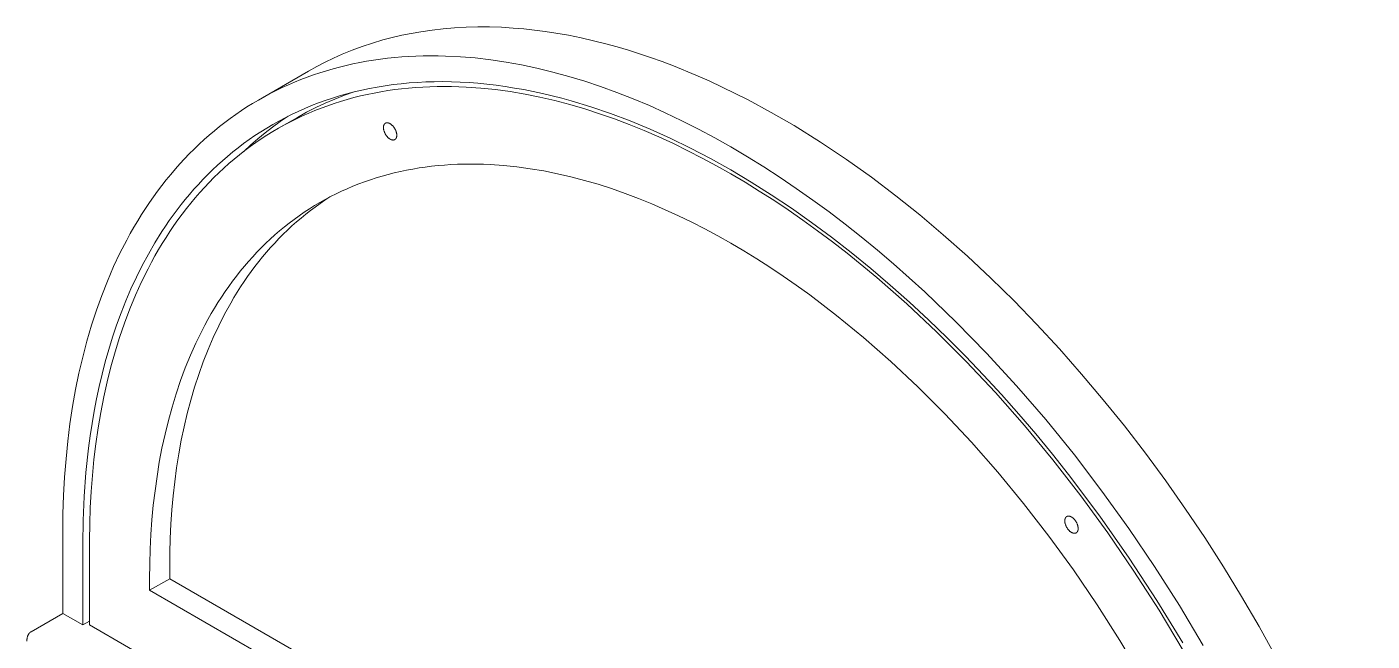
# Model space of a CAD drawing. Header units: inches. Extents: x -13 to 609, y -6 to 131.
# Drawn here: x 596 to 607.21, y 120.85 to 125.97 of the extents above; entities that cross this region are included whole.
import ezdxf

# ---------------------------------------------------------------- set-up
doc = ezdxf.new("R2010")
doc.units = ezdxf.units.IN
doc.layers.add('ZANO_R', color=7, linetype='Continuous', lineweight=0)

msp = doc.modelspace()

# ---------------------------------------------------------------- linework, layer by layer
at = {"layer": 'ZANO_R'}
for p, q in [((599.12062, 125.89634), (599.19963, 125.91248)), ((599.19963, 125.91248), (599.27904, 125.92643)), ((599.27904, 125.92643), (599.37286, 125.9401)), ((599.37286, 125.9401), (599.46706, 125.95086)), ((599.46706, 125.95086), (599.56155, 125.95877)), ((599.56155, 125.95877), (599.65622, 125.96391)), ((599.65622, 125.96391), (599.75459, 125.96639)), ((599.75459, 125.96639), (599.85298, 125.96603)), ((599.85298, 125.96603), (599.95133, 125.96292)), ((599.95133, 125.96292), (600.04957, 125.95714)), ((600.04957, 125.95714), (600.13879, 125.94962)), ((600.13879, 125.94962), (600.22782, 125.94003)), ((600.22782, 125.94003), (600.31661, 125.92842)), ((600.31661, 125.92842), (600.40512, 125.91487)), ((600.40512, 125.91487), (600.51017, 125.89625)), ((598.7071, 125.77188), (598.79182, 125.80322)), ((598.79182, 125.80322), (598.87753, 125.83175)), ((598.87753, 125.83175), (598.96413, 125.85744)), ((598.96413, 125.85744), (599.0421, 125.878)), ((599.0421, 125.878), (599.12062, 125.89634)), ((600.51017, 125.89625), (600.61472, 125.87506)), ((600.61472, 125.87506), (600.71875, 125.85138)), ((600.71875, 125.85138), (600.82221, 125.82532)), ((600.82221, 125.82532), (600.91612, 125.79953)), ((600.91612, 125.79953), (601.00951, 125.7719)), ((598.48158, 125.67188), (598.55205, 125.70584)), ((598.55205, 125.70584), (598.62348, 125.73771)), ((598.62348, 125.73771), (598.7071, 125.77188)), ((598.88627, 125.68925), (598.82802, 125.67974)), ((598.94469, 125.69762), (598.88627, 125.68925)), ((599.00327, 125.70485), (598.94469, 125.69762)), ((599.06198, 125.71097), (599.00327, 125.70485)), ((599.12079, 125.716), (599.06198, 125.71097)), ((599.17969, 125.71995), (599.12079, 125.716)), ((599.23864, 125.72282), (599.17969, 125.71995)), ((599.30043, 125.72471), (599.23864, 125.72282)), ((599.36224, 125.72547), (599.30043, 125.72471)), ((599.42406, 125.72512), (599.36224, 125.72547)), ((599.48586, 125.72368), (599.42406, 125.72512)), ((599.60935, 125.71761), (599.48586, 125.72368)), ((599.73257, 125.70742), (599.60935, 125.71761)), ((599.86211, 125.69241), (599.73257, 125.70742)), ((599.9911, 125.67319), (599.86211, 125.69241)), ((601.00951, 125.7719), (601.10234, 125.74248)), ((601.10234, 125.74248), (601.19462, 125.71134)), ((601.19462, 125.71134), (601.28998, 125.6772)), ((597.92625, 125.35665), (598.34383, 125.59774)), ((598.34383, 125.59774), (598.41215, 125.63583)), ((598.43885, 125.58393), (598.38478, 125.56582)), ((598.41215, 125.63583), (598.48158, 125.67188)), ((598.49327, 125.6009), (598.43885, 125.58393)), ((598.54804, 125.61676), (598.49327, 125.6009)), ((598.60312, 125.6315), (598.54804, 125.61676)), ((598.65849, 125.64513), (598.60312, 125.6315)), ((598.71411, 125.65765), (598.65849, 125.64513)), ((598.76997, 125.66907), (598.71411, 125.65765)), ((598.82802, 125.67974), (598.76997, 125.66907)), ((600.11944, 125.64997), (599.9911, 125.67319)), ((600.24703, 125.62293), (600.11944, 125.64997)), ((600.38109, 125.59038), (600.24703, 125.62293)), ((600.51415, 125.55396), (600.38109, 125.59038)), ((601.28998, 125.6772), (601.38469, 125.64131)), ((601.38469, 125.64131), (601.57217, 125.56459)), ((598.17558, 125.48339), (598.12466, 125.46017)), ((598.22698, 125.50554), (598.17558, 125.48339)), ((598.27883, 125.52661), (598.22698, 125.50554)), ((598.33111, 125.54659), (598.27883, 125.52661)), ((598.38478, 125.56582), (598.33111, 125.54659)), ((598.9163, 125.46499), (598.85175, 125.45296)), ((598.98173, 125.47564), (598.9163, 125.46499)), ((599.04803, 125.48488), (598.98173, 125.47564)), ((599.1152, 125.49271), (599.04803, 125.48488)), ((599.18321, 125.49909), (599.1152, 125.49271)), ((599.23708, 125.46153), (599.17829, 125.4566)), ((599.25206, 125.50402), (599.18321, 125.49909)), ((599.2962, 125.46534), (599.23708, 125.46153)), ((599.32173, 125.50746), (599.25206, 125.50402)), ((599.35562, 125.46804), (599.2962, 125.46534)), ((599.39221, 125.5094), (599.32173, 125.50746)), ((599.41533, 125.46963), (599.35562, 125.46804)), ((599.46348, 125.50984), (599.39221, 125.5094)), ((599.47531, 125.47014), (599.41533, 125.46963)), ((599.53553, 125.50874), (599.46348, 125.50984)), ((599.53554, 125.46955), (599.47531, 125.47014)), ((599.60834, 125.50609), (599.53553, 125.50874)), ((599.59602, 125.46788), (599.53554, 125.46955)), ((599.65672, 125.46513), (599.59602, 125.46788)), ((599.68188, 125.50189), (599.60834, 125.50609)), ((599.77872, 125.45644), (599.65672, 125.46513)), ((599.75615, 125.49611), (599.68188, 125.50189)), ((599.83111, 125.48874), (599.75615, 125.49611)), ((599.90676, 125.47977), (599.83111, 125.48874)), ((599.98307, 125.4692), (599.90676, 125.47977)), ((600.06002, 125.457), (599.98307, 125.4692)), ((600.64615, 125.51386), (600.51415, 125.55396)), ((600.77704, 125.47025), (600.64615, 125.51386)), ((600.91419, 125.42051), (600.77704, 125.47025)), ((601.57217, 125.56459), (601.68248, 125.51595)), ((601.68248, 125.51595), (601.79183, 125.46521)), ((601.79183, 125.46521), (601.90022, 125.41244)), ((597.92624, 125.35666), (597.87808, 125.32815)), ((597.97501, 125.38412), (597.92624, 125.35666)), ((598.02435, 125.41053), (597.97501, 125.38412)), ((598.07424, 125.43588), (598.02435, 125.41053)), ((598.12466, 125.46017), (598.07424, 125.43588)), ((598.48358, 125.35306), (598.42547, 125.33201)), ((598.56168, 125.36464), (598.48206, 125.33058)), ((598.54263, 125.3729), (598.48358, 125.35306)), ((598.60261, 125.39149), (598.54263, 125.3729)), ((598.64242, 125.39598), (598.56168, 125.36464)), ((598.66353, 125.40882), (598.60261, 125.39149)), ((598.66615, 125.36168), (598.61143, 125.34548)), ((598.72417, 125.42456), (598.64242, 125.39598)), ((598.72536, 125.42485), (598.66353, 125.40882)), ((598.72136, 125.37675), (598.66615, 125.36168)), ((598.77702, 125.39069), (598.72136, 125.37675)), ((598.7881, 125.43957), (598.72536, 125.42485)), ((598.83313, 125.40349), (598.77702, 125.39069)), ((598.85175, 125.45296), (598.7881, 125.43957)), ((598.88967, 125.41517), (598.83313, 125.40349)), ((598.94663, 125.42571), (598.88967, 125.41517)), ((599.00398, 125.43512), (598.94663, 125.42571)), ((599.06172, 125.44341), (599.00398, 125.43512)), ((599.11983, 125.45057), (599.06172, 125.44341)), ((599.17829, 125.4566), (599.11983, 125.45057)), ((599.90142, 125.44354), (599.77872, 125.45644)), ((600.02469, 125.42652), (599.90142, 125.44354)), ((600.14841, 125.40544), (600.02469, 125.42652)), ((600.13759, 125.44318), (600.06002, 125.457)), ((600.21575, 125.42773), (600.13759, 125.44318)), ((600.27245, 125.3804), (600.14841, 125.40544)), ((600.29448, 125.41063), (600.21575, 125.42773)), ((600.3967, 125.35149), (600.27245, 125.3804)), ((600.37375, 125.39188), (600.29448, 125.41063)), ((600.45355, 125.37149), (600.37375, 125.39188)), ((600.52103, 125.31881), (600.3967, 125.35149)), ((600.53384, 125.34944), (600.45355, 125.37149)), ((600.69581, 125.30037), (600.53384, 125.34944)), ((601.05, 125.36723), (600.91419, 125.42051)), ((601.18446, 125.31058), (601.05, 125.36723)), ((601.90022, 125.41244), (602.00764, 125.35772)), ((602.00764, 125.35772), (602.20052, 125.25345)), ((597.73739, 125.23658), (597.69181, 125.20409)), ((597.78364, 125.2681), (597.73739, 125.23658)), ((597.83054, 125.29863), (597.78364, 125.2681)), ((597.87808, 125.32815), (597.83054, 125.29863)), ((598.20252, 125.23612), (598.14917, 125.20935)), ((598.25682, 125.26179), (598.20252, 125.23612)), ((598.32651, 125.25445), (598.25076, 125.21247)), ((598.31209, 125.28635), (598.25682, 125.26179)), ((598.34546, 125.24753), (598.2939, 125.22457)), ((598.3683, 125.30977), (598.31209, 125.28635)), ((598.40364, 125.29383), (598.32651, 125.25445)), ((598.39758, 125.26936), (598.34546, 125.24753)), ((598.42547, 125.33201), (598.3683, 125.30977)), ((598.45026, 125.29008), (598.39758, 125.26936)), ((598.48206, 125.33058), (598.40364, 125.29383)), ((598.50347, 125.30968), (598.45026, 125.29008)), ((598.55719, 125.32814), (598.50347, 125.30968)), ((598.61143, 125.34548), (598.55719, 125.32814)), ((600.64532, 125.28245), (600.52103, 125.31881)), ((600.76947, 125.24253), (600.64532, 125.28245)), ((600.85944, 125.24467), (600.69581, 125.30037)), ((600.89336, 125.19915), (600.76947, 125.24253)), ((601.02451, 125.18237), (600.85944, 125.24467)), ((601.31752, 125.25075), (601.18446, 125.31058)), ((601.45633, 125.18438), (601.31752, 125.25075)), ((602.20052, 125.25345), (602.39016, 125.14339)), ((597.60276, 125.13628), (597.55932, 125.10099)), ((597.64693, 125.17065), (597.60276, 125.13628)), ((597.69181, 125.20409), (597.64693, 125.17065)), ((597.98206, 125.08355), (598.04427, 125.13142)), ((598.04534, 125.15264), (597.99487, 125.12276)), ((598.04427, 125.13142), (598.10788, 125.17739)), ((598.09677, 125.18152), (598.04534, 125.15264)), ((598.09352, 125.12168), (598.25076, 125.21247)), ((598.14271, 125.14904), (598.09353, 125.12166)), ((598.14917, 125.20935), (598.09677, 125.18152)), ((598.10788, 125.17739), (598.17286, 125.22143)), ((598.19251, 125.17532), (598.14271, 125.14904)), ((598.24291, 125.2005), (598.19251, 125.17532)), ((598.2939, 125.22457), (598.24291, 125.2005)), ((598.96802, 125.12739), (598.96803, 125.1288)), ((598.96803, 125.12595), (598.96802, 125.12739)), ((598.96803, 125.1288), (598.96807, 125.13022)), ((598.96807, 125.12449), (598.96803, 125.12595)), ((598.96807, 125.13022), (598.96814, 125.13163)), ((598.96814, 125.123), (598.96807, 125.12449)), ((598.96814, 125.13163), (598.96824, 125.13303)), ((598.96824, 125.13303), (598.96837, 125.13443)), ((598.96837, 125.13443), (598.96853, 125.13581)), ((598.96853, 125.13581), (598.96872, 125.13719)), ((598.96872, 125.13719), (598.96895, 125.13855)), ((598.96895, 125.13855), (598.9692, 125.13989)), ((598.9692, 125.13989), (598.96949, 125.14123)), ((598.96949, 125.14123), (598.96981, 125.14254)), ((598.96981, 125.14254), (598.97017, 125.14383)), ((598.97017, 125.14383), (598.97055, 125.14511)), ((598.97055, 125.14511), (598.97098, 125.14636)), ((598.97098, 125.14636), (598.97143, 125.14759)), ((598.97143, 125.14759), (598.97193, 125.14879)), ((598.97193, 125.14879), (598.97245, 125.14997)), ((598.97245, 125.14997), (598.97301, 125.15112)), ((598.97301, 125.15112), (598.97331, 125.15168)), ((598.97331, 125.15168), (598.97361, 125.15224)), ((598.97361, 125.15224), (598.97392, 125.15278)), ((598.97392, 125.15278), (598.97424, 125.15332)), ((598.97424, 125.15332), (598.97456, 125.15385)), ((598.97456, 125.15385), (598.9749, 125.15438)), ((598.9749, 125.15438), (598.97524, 125.15489)), ((598.97524, 125.15489), (598.9756, 125.1554)), ((598.9756, 125.1554), (598.97596, 125.15589)), ((598.97596, 125.15589), (598.97633, 125.15638)), ((598.97633, 125.15638), (598.97671, 125.15686)), ((598.97671, 125.15686), (598.97709, 125.15733)), ((598.97709, 125.15733), (598.97749, 125.15779)), ((598.97749, 125.15779), (598.97789, 125.15823)), ((598.97789, 125.15823), (598.9783, 125.15867)), ((598.9783, 125.15867), (598.97872, 125.1591)), ((598.97872, 125.1591), (598.97914, 125.15952)), ((598.97914, 125.15952), (598.97958, 125.15993)), ((598.97958, 125.15993), (598.98002, 125.16033)), ((598.98002, 125.16033), (598.98047, 125.16072)), ((598.98047, 125.16072), (598.98093, 125.1611)), ((598.98093, 125.1611), (598.98139, 125.16146)), ((598.98139, 125.16146), (598.98186, 125.16182)), ((598.98186, 125.16182), (598.98234, 125.16216)), ((598.98234, 125.16216), (598.98283, 125.1625)), ((598.98283, 125.1625), (598.98332, 125.16282)), ((598.98332, 125.16282), (598.98382, 125.16313)), ((598.98382, 125.16313), (598.98432, 125.16343)), ((598.98432, 125.16343), (598.98484, 125.16372)), ((598.98484, 125.16372), (598.98536, 125.164)), ((598.98536, 125.164), (598.98588, 125.16426)), ((598.98588, 125.16426), (598.98641, 125.16452)), ((598.98641, 125.16452), (598.98695, 125.16476)), ((598.98695, 125.16476), (598.9875, 125.16499)), ((598.9875, 125.16499), (598.98805, 125.16521)), ((598.98805, 125.16521), (598.9886, 125.16541)), ((598.9886, 125.16541), (598.98916, 125.16561)), ((598.98916, 125.16561), (598.98973, 125.16579)), ((598.98973, 125.16579), (598.9903, 125.16596)), ((598.9903, 125.16596), (598.99087, 125.16612)), ((598.99087, 125.16612), (598.99146, 125.16627)), ((598.99146, 125.16627), (598.99204, 125.16641)), ((598.99204, 125.16641), (598.99263, 125.16653)), ((598.99263, 125.16653), (598.99323, 125.16664)), ((598.99323, 125.16664), (598.99383, 125.16674)), ((598.99383, 125.16674), (598.99443, 125.16683)), ((598.99443, 125.16683), (598.99504, 125.16691)), ((598.99504, 125.16691), (598.99565, 125.16697)), ((598.99565, 125.16697), (598.99626, 125.16702)), ((598.99626, 125.16702), (598.99688, 125.16707)), ((598.99688, 125.16707), (598.9975, 125.16709)), ((598.9975, 125.16709), (598.99812, 125.16711)), ((598.99812, 125.16711), (598.99875, 125.16712)), ((598.99875, 125.16712), (598.99938, 125.16711)), ((598.99938, 125.16711), (599.00001, 125.1671)), ((599.00001, 125.1671), (599.00064, 125.16707)), ((599.00064, 125.16707), (599.00192, 125.16698)), ((599.00192, 125.16698), (599.0032, 125.16685)), ((599.0032, 125.16685), (599.00449, 125.16667)), ((599.00449, 125.16667), (599.00578, 125.16645)), ((599.00578, 125.16645), (599.00708, 125.16619)), ((599.00708, 125.16619), (599.00837, 125.16589)), ((599.00837, 125.16589), (599.00967, 125.16555)), ((599.00967, 125.16555), (599.01097, 125.16518)), ((599.01097, 125.16518), (599.01227, 125.16476)), ((599.01227, 125.16476), (599.01356, 125.16431)), ((599.01356, 125.16431), (599.01485, 125.16382)), ((599.01485, 125.16382), (599.01614, 125.1633)), ((599.01614, 125.1633), (599.01742, 125.16274)), ((599.01742, 125.16274), (599.01869, 125.16216)), ((599.01869, 125.16216), (599.01996, 125.16154)), ((599.01996, 125.16154), (599.02121, 125.1609)), ((599.02121, 125.1609), (599.02246, 125.16023)), ((599.02246, 125.16023), (599.02369, 125.15953)), ((599.02369, 125.15953), (599.02493, 125.1588)), ((599.02493, 125.1588), (599.02618, 125.15803)), ((599.02618, 125.15803), (599.02743, 125.15723)), ((599.02743, 125.15723), (599.0287, 125.15638)), ((599.0287, 125.15638), (599.02997, 125.1555)), ((599.02997, 125.1555), (599.03125, 125.15457)), ((599.03125, 125.15457), (599.03253, 125.15361)), ((599.03253, 125.15361), (599.03383, 125.15261)), ((599.03383, 125.15261), (599.03642, 125.15048)), ((599.03642, 125.15048), (599.03901, 125.1482)), ((599.03901, 125.1482), (599.04161, 125.14577)), ((599.04161, 125.14577), (599.04419, 125.14318)), ((599.04419, 125.14318), (599.04675, 125.14045)), ((599.04675, 125.14045), (599.04927, 125.13758)), ((599.04927, 125.13758), (599.05174, 125.13458)), ((599.05174, 125.13458), (599.05416, 125.13146)), ((599.05416, 125.13146), (599.05651, 125.12823)), ((599.05651, 125.12823), (599.05879, 125.12489)), ((599.05879, 125.12489), (599.06097, 125.12147)), ((601.01689, 125.15242), (600.89336, 125.19915)), ((601.13995, 125.10247), (601.01689, 125.15242)), ((601.19079, 125.1135), (601.02451, 125.18237)), ((601.59356, 125.11481), (601.45633, 125.18438)), ((602.39016, 125.14339), (602.61063, 125.00604)), ((597.47312, 125.02636), (597.4312, 124.98771)), ((597.51583, 125.06413), (597.47312, 125.02636)), ((597.55932, 125.10099), (597.51583, 125.06413)), ((597.84922, 125.02726), (597.80259, 124.99357)), ((597.89681, 125.06004), (597.84922, 125.02726)), ((597.86212, 124.9823), (597.92133, 125.03383)), ((597.94536, 125.09188), (597.89681, 125.06004)), ((597.9498, 125.03302), (597.9032, 125.00133)), ((597.92133, 125.03383), (597.98206, 125.08355)), ((597.99487, 125.12276), (597.94536, 125.09188)), ((597.99706, 125.06364), (597.9498, 125.03302)), ((598.04498, 125.09319), (597.99706, 125.06364)), ((598.09353, 125.12166), (598.04498, 125.09319)), ((598.96824, 125.12148), (598.96814, 125.123)), ((598.96837, 125.11993), (598.96824, 125.12148)), ((598.96853, 125.11836), (598.96837, 125.11993)), ((598.96872, 125.11677), (598.96853, 125.11836)), ((598.96895, 125.11515), (598.96872, 125.11677)), ((598.96949, 125.11184), (598.96895, 125.11515)), ((598.97017, 125.10845), (598.96949, 125.11184)), ((598.97098, 125.10499), (598.97017, 125.10845)), ((598.97193, 125.10146), (598.97098, 125.10499)), ((598.97301, 125.09788), (598.97193, 125.10146)), ((598.97424, 125.09427), (598.97301, 125.09788)), ((598.9756, 125.09062), (598.97424, 125.09427)), ((598.97709, 125.08696), (598.9756, 125.09062)), ((598.97872, 125.08331), (598.97709, 125.08696)), ((598.98047, 125.07967), (598.97872, 125.08331)), ((598.98234, 125.07607), (598.98047, 125.07967)), ((598.98432, 125.07251), (598.98234, 125.07607)), ((598.98641, 125.06901), (598.98432, 125.07251)), ((598.9886, 125.06559), (598.98641, 125.06901)), ((598.99087, 125.06225), (598.9886, 125.06559)), ((598.99323, 125.05902), (598.99087, 125.06225)), ((598.99565, 125.0559), (598.99323, 125.05902)), ((598.99812, 125.0529), (598.99565, 125.0559)), ((599.00064, 125.05003), (598.99812, 125.0529)), ((599.0032, 125.0473), (599.00064, 125.05003)), ((599.00578, 125.04471), (599.0032, 125.0473)), ((599.00837, 125.04228), (599.00578, 125.04471)), ((599.01097, 125.04), (599.00837, 125.04228)), ((599.01356, 125.03787), (599.01097, 125.04)), ((599.01485, 125.03687), (599.01356, 125.03787)), ((599.01614, 125.03591), (599.01485, 125.03687)), ((599.01742, 125.03498), (599.01614, 125.03591)), ((599.01869, 125.0341), (599.01742, 125.03498)), ((599.01996, 125.03325), (599.01869, 125.0341)), ((599.02121, 125.03245), (599.01996, 125.03325)), ((599.02246, 125.03168), (599.02121, 125.03245)), ((599.02369, 125.03095), (599.02246, 125.03168)), ((599.02493, 125.03025), (599.02369, 125.03095)), ((599.02618, 125.02958), (599.02493, 125.03025)), ((599.02743, 125.02894), (599.02618, 125.02958)), ((599.0287, 125.02832), (599.02743, 125.02894)), ((599.02997, 125.02774), (599.0287, 125.02832)), ((599.03125, 125.02718), (599.02997, 125.02774)), ((599.03253, 125.02666), (599.03125, 125.02718)), ((599.03383, 125.02617), (599.03253, 125.02666)), ((599.03512, 125.02572), (599.03383, 125.02617)), ((599.03642, 125.0253), (599.03512, 125.02572)), ((599.03772, 125.02493), (599.03642, 125.0253)), ((599.03901, 125.02459), (599.03772, 125.02493)), ((599.04031, 125.02428), (599.03901, 125.02459)), ((599.04161, 125.02402), (599.04031, 125.02428)), ((599.0429, 125.02381), (599.04161, 125.02402)), ((599.04419, 125.02363), (599.0429, 125.02381)), ((599.04547, 125.0235), (599.04419, 125.02363)), ((599.04675, 125.02341), (599.04547, 125.0235)), ((599.04738, 125.02338), (599.04675, 125.02341)), ((599.04801, 125.02337), (599.04738, 125.02338)), ((599.04864, 125.02336), (599.04801, 125.02337)), ((599.04927, 125.02337), (599.04864, 125.02336)), ((599.04989, 125.02338), (599.04927, 125.02337)), ((599.05051, 125.02341), (599.04989, 125.02338)), ((599.05113, 125.02346), (599.05051, 125.02341)), ((599.05174, 125.02351), (599.05113, 125.02346)), ((599.05235, 125.02357), (599.05174, 125.02351)), ((599.05296, 125.02365), (599.05235, 125.02357)), ((599.05356, 125.02374), (599.05296, 125.02365)), ((599.05416, 125.02384), (599.05356, 125.02374)), ((599.05476, 125.02395), (599.05416, 125.02384)), ((599.05535, 125.02407), (599.05476, 125.02395)), ((599.05593, 125.02421), (599.05535, 125.02407)), ((599.05651, 125.02436), (599.05593, 125.02421)), ((599.05709, 125.02452), (599.05651, 125.02436)), ((599.05766, 125.02469), (599.05709, 125.02452)), ((599.05823, 125.02487), (599.05766, 125.02469)), ((599.05879, 125.02507), (599.05823, 125.02487)), ((599.05934, 125.02527), (599.05879, 125.02507)), ((599.05989, 125.02549), (599.05934, 125.02527)), ((599.06044, 125.02572), (599.05989, 125.02549)), ((599.06097, 125.02596), (599.06044, 125.02572)), ((599.06097, 125.12147), (599.06306, 125.11797)), ((599.06151, 125.02622), (599.06097, 125.02596)), ((599.06203, 125.02648), (599.06151, 125.02622)), ((599.06255, 125.02676), (599.06203, 125.02648)), ((599.06306, 125.02705), (599.06255, 125.02676)), ((599.06306, 125.11797), (599.06505, 125.11441)), ((599.06357, 125.02735), (599.06306, 125.02705)), ((599.06407, 125.02766), (599.06357, 125.02735)), ((599.06456, 125.02798), (599.06407, 125.02766)), ((599.06505, 125.02832), (599.06456, 125.02798)), ((599.06505, 125.11441), (599.06692, 125.11081)), ((599.06553, 125.02866), (599.06505, 125.02832)), ((599.066, 125.02902), (599.06553, 125.02866)), ((599.06646, 125.02938), (599.066, 125.02902)), ((599.06692, 125.02976), (599.06646, 125.02938)), ((599.06692, 125.11081), (599.06867, 125.10717)), ((599.06737, 125.03015), (599.06692, 125.02976)), ((599.06781, 125.03055), (599.06737, 125.03015)), ((599.06824, 125.03096), (599.06781, 125.03055)), ((599.06867, 125.03138), (599.06824, 125.03096)), ((599.06867, 125.10717), (599.0703, 125.10351)), ((599.06909, 125.03181), (599.06867, 125.03138)), ((599.0695, 125.03225), (599.06909, 125.03181)), ((599.0699, 125.03269), (599.0695, 125.03225)), ((599.0703, 125.03315), (599.0699, 125.03269)), ((599.0703, 125.10351), (599.07179, 125.09986)), ((599.07068, 125.03362), (599.0703, 125.03315)), ((599.07106, 125.0341), (599.07068, 125.03362)), ((599.07143, 125.03459), (599.07106, 125.0341)), ((599.07179, 125.03508), (599.07143, 125.03459)), ((599.07179, 125.09986), (599.07315, 125.09621)), ((599.07214, 125.03559), (599.07179, 125.03508)), ((599.07249, 125.0361), (599.07214, 125.03559)), ((599.07282, 125.03663), (599.07249, 125.0361)), ((599.07315, 125.03716), (599.07282, 125.03663)), ((599.07315, 125.09621), (599.07438, 125.0926)), ((599.07347, 125.0377), (599.07315, 125.03716)), ((599.07378, 125.03824), (599.07347, 125.0377)), ((599.07408, 125.0388), (599.07378, 125.03824)), ((599.07438, 125.03936), (599.07408, 125.0388)), ((599.07438, 125.0926), (599.07546, 125.08902)), ((599.07494, 125.04051), (599.07438, 125.03936)), ((599.07546, 125.04169), (599.07494, 125.04051)), ((599.07546, 125.08902), (599.07641, 125.08549)), ((599.07595, 125.04289), (599.07546, 125.04169)), ((599.07641, 125.04412), (599.07595, 125.04289)), ((599.07641, 125.08549), (599.07722, 125.08203)), ((599.07683, 125.04537), (599.07641, 125.04412)), ((599.07722, 125.04664), (599.07683, 125.04537)), ((599.07722, 125.08203), (599.0779, 125.07864)), ((599.07758, 125.04794), (599.07722, 125.04664)), ((599.0779, 125.04925), (599.07758, 125.04794)), ((599.0779, 125.07864), (599.07844, 125.07533)), ((599.07819, 125.05059), (599.0779, 125.04925)), ((599.07844, 125.05193), (599.07819, 125.05059)), ((599.07844, 125.07533), (599.07867, 125.07371)), ((599.07867, 125.05329), (599.07844, 125.05193)), ((599.07867, 125.07371), (599.07886, 125.07212)), ((599.07886, 125.05467), (599.07867, 125.05329)), ((599.07886, 125.07212), (599.07902, 125.07055)), ((599.07902, 125.05605), (599.07886, 125.05467)), ((599.07902, 125.07055), (599.07915, 125.069)), ((599.07915, 125.05745), (599.07902, 125.05605)), ((599.07915, 125.069), (599.07925, 125.06748)), ((599.07925, 125.05885), (599.07915, 125.05745)), ((599.07925, 125.06748), (599.07932, 125.06599)), ((599.07932, 125.06026), (599.07925, 125.05885)), ((599.07932, 125.06599), (599.07936, 125.06453)), ((599.07936, 125.06168), (599.07932, 125.06026)), ((599.07936, 125.06453), (599.07937, 125.06309)), ((599.07937, 125.06309), (599.07936, 125.06168)), ((601.26244, 125.0494), (601.13995, 125.10247)), ((601.35805, 125.03812), (601.19079, 125.1135)), ((601.38428, 124.99335), (601.26244, 125.0494)), ((601.52604, 124.95631), (601.35805, 125.03812)), ((601.72921, 125.04218), (601.59356, 125.11481)), ((601.86326, 124.96665), (601.72921, 125.04218)), ((597.34978, 124.90788), (597.3103, 124.86675)), ((597.39009, 124.94821), (597.34978, 124.90788)), ((597.4312, 124.98771), (597.39009, 124.94821)), ((597.71217, 124.92357), (597.66838, 124.88731)), ((597.7569, 124.959), (597.71217, 124.92357)), ((597.76747, 124.89995), (597.72362, 124.86409)), ((597.80259, 124.99357), (597.7569, 124.959)), ((597.81202, 124.93478), (597.76747, 124.89995)), ((597.8045, 124.92901), (597.86212, 124.9823)), ((597.85727, 124.96858), (597.81202, 124.93478)), ((597.9032, 125.00133), (597.85727, 124.96858)), ((601.50536, 124.93442), (601.38428, 124.99335)), ((601.6256, 124.87274), (601.50536, 124.93442)), ((601.69452, 124.86816), (601.52604, 124.95631)), ((602.00232, 124.88436), (601.86326, 124.96665)), ((602.61063, 125.00604), (602.82658, 124.86167)), ((597.27164, 124.82484), (597.23382, 124.78217)), ((597.3103, 124.86675), (597.27164, 124.82484)), ((597.58364, 124.81239), (597.54267, 124.77378)), ((597.62554, 124.85024), (597.58364, 124.81239)), ((597.63808, 124.78932), (597.5964, 124.75044)), ((597.66838, 124.88731), (597.62554, 124.85024)), ((597.68049, 124.82721), (597.63808, 124.78932)), ((597.72362, 124.86409), (597.68049, 124.82721)), ((599.21259, 124.78164), (599.2647, 124.79035)), ((599.2647, 124.79035), (599.31715, 124.79802)), ((599.31715, 124.79802), (599.36995, 124.80467)), ((599.36995, 124.80467), (599.42306, 124.8103)), ((599.42306, 124.8103), (599.47649, 124.81491)), ((599.47649, 124.81491), (599.5302, 124.8185)), ((599.5302, 124.8185), (599.58419, 124.82107)), ((599.58419, 124.82107), (599.63845, 124.82265)), ((599.63845, 124.82265), (599.69296, 124.82322)), ((599.69296, 124.82322), (599.7477, 124.8228)), ((599.7477, 124.8228), (599.80266, 124.82138)), ((599.80266, 124.82138), (599.85782, 124.81899)), ((599.85782, 124.81899), (599.9687, 124.81128)), ((599.9687, 124.81128), (600.08022, 124.79974)), ((600.08022, 124.79974), (600.19227, 124.78443)), ((601.74493, 124.80844), (601.6256, 124.87274)), ((601.86326, 124.77378), (601.69452, 124.86816)), ((601.86326, 124.74164), (601.74493, 124.80844)), ((602.13963, 124.79916), (602.00232, 124.88436)), ((602.27518, 124.71119), (602.13963, 124.79916)), ((602.82658, 124.86167), (603.03479, 124.71322)), ((597.1582, 124.69155), (597.12174, 124.64513)), ((597.19556, 124.73724), (597.1582, 124.69155)), ((597.23382, 124.78217), (597.19556, 124.73724)), ((597.46351, 124.6944), (597.4253, 124.65368)), ((597.50262, 124.73445), (597.46351, 124.6944)), ((597.54267, 124.77378), (597.50262, 124.73445)), ((597.55546, 124.71058), (597.51527, 124.66975)), ((597.5964, 124.75044), (597.55546, 124.71058)), ((598.81012, 124.67482), (598.8589, 124.69179)), ((598.8589, 124.69179), (598.90815, 124.70773)), ((598.90815, 124.70773), (598.95785, 124.72263)), ((598.95785, 124.72263), (599.00798, 124.7365)), ((599.00798, 124.7365), (599.05853, 124.74934)), ((599.05853, 124.74934), (599.1095, 124.76114)), ((599.1095, 124.76114), (599.16086, 124.77191)), ((599.16086, 124.77191), (599.21259, 124.78164)), ((600.19227, 124.78443), (600.30472, 124.76542)), ((600.30472, 124.76542), (600.41747, 124.74279)), ((600.41747, 124.74279), (600.5304, 124.71664)), ((600.5304, 124.71664), (600.64341, 124.68704)), ((600.64341, 124.68704), (600.75639, 124.65409)), ((602.03199, 124.67332), (601.86326, 124.77378)), ((601.98158, 124.67181), (601.86326, 124.74164)), ((602.40899, 124.62059), (602.27518, 124.71119)), ((603.03479, 124.71322), (603.23869, 124.55887)), ((597.08619, 124.59802), (597.05153, 124.55024)), ((597.12174, 124.64513), (597.08619, 124.59802)), ((597.35162, 124.57028), (597.31612, 124.52766)), ((597.38801, 124.6123), (597.35162, 124.57028)), ((597.4253, 124.65368), (597.38801, 124.6123)), ((597.43716, 124.58523), (597.39926, 124.54157)), ((597.47584, 124.62796), (597.43716, 124.58523)), ((597.51527, 124.66975), (597.47584, 124.62796)), ((598.52787, 124.55151), (598.5736, 124.5746)), ((598.5736, 124.5746), (598.61987, 124.59669)), ((598.61987, 124.59669), (598.66668, 124.61775)), ((598.66668, 124.61775), (598.71399, 124.6378)), ((598.71399, 124.6378), (598.76181, 124.65682)), ((598.76181, 124.65682), (598.81012, 124.67482)), ((600.75639, 124.65409), (600.86923, 124.61788)), ((600.86923, 124.61788), (600.98183, 124.57853)), ((600.98183, 124.57853), (601.09411, 124.53613)), ((602.10091, 124.59833), (601.98158, 124.67181)), ((602.20047, 124.56692), (602.03199, 124.67332)), ((602.22115, 124.52116), (602.10091, 124.59833)), ((602.36847, 124.45476), (602.20047, 124.56692)), ((602.54693, 124.52326), (602.40899, 124.62059)), ((596.98491, 124.45278), (596.95294, 124.40316)), ((597.01777, 124.50182), (596.98491, 124.45278)), ((597.05153, 124.55024), (597.01777, 124.50182)), ((597.28152, 124.48446), (597.24779, 124.44069)), ((597.31612, 124.52766), (597.28152, 124.48446)), ((597.32579, 124.45153), (597.29024, 124.40517)), ((597.36214, 124.497), (597.32579, 124.45153)), ((597.39926, 124.54157), (597.36214, 124.497)), ((598.35055, 124.44914), (598.39401, 124.47622)), ((598.35932, 124.43485), (598.39927, 124.46469)), ((598.39401, 124.47622), (598.43806, 124.50231)), ((598.39927, 124.46469), (598.4398, 124.49363)), ((598.43806, 124.50231), (598.48268, 124.52741)), ((598.4398, 124.49363), (598.48091, 124.52165)), ((598.48091, 124.52165), (598.52259, 124.54877)), ((598.48268, 124.52741), (598.52787, 124.55151)), ((601.09411, 124.53613), (601.20595, 124.49078)), ((601.20595, 124.49078), (601.31728, 124.4426)), ((602.34224, 124.44027), (602.22115, 124.52116)), ((602.53572, 124.33701), (602.36847, 124.45476)), ((602.68299, 124.42331), (602.54693, 124.52326)), ((603.23869, 124.55887), (603.43831, 124.39901)), ((596.9204, 124.3506), (596.88884, 124.29745)), ((596.95294, 124.40316), (596.9204, 124.3506)), ((597.18295, 124.35157), (597.15181, 124.30626)), ((597.21494, 124.39639), (597.18295, 124.35157)), ((597.24779, 124.44069), (597.21494, 124.39639)), ((597.25548, 124.35794), (597.22151, 124.30986)), ((597.29024, 124.40517), (597.25548, 124.35794)), ((598.18276, 124.33109), (598.22378, 124.36204)), ((598.20559, 124.30664), (598.2431, 124.34)), ((598.22378, 124.36204), (598.26542, 124.39204)), ((598.2431, 124.34), (598.28123, 124.3725)), ((598.26542, 124.39204), (598.30768, 124.42108)), ((598.28123, 124.3725), (598.31997, 124.40412)), ((598.30768, 124.42108), (598.35055, 124.44914)), ((598.31997, 124.40412), (598.35932, 124.43485)), ((601.31728, 124.4426), (601.42801, 124.39169)), ((601.42801, 124.39169), (601.53804, 124.33816)), ((602.46407, 124.35564), (602.34224, 124.44027)), ((602.58657, 124.26726), (602.46407, 124.35564)), ((602.81716, 124.32085), (602.68299, 124.42331)), ((603.43831, 124.39901), (603.6337, 124.23398)), ((596.85824, 124.24374), (596.82859, 124.1895)), ((596.88884, 124.29745), (596.85824, 124.24374)), ((597.12153, 124.26048), (597.06346, 124.16759)), ((597.15181, 124.30626), (597.12153, 124.26048)), ((597.18835, 124.26095), (597.15599, 124.21121)), ((597.22151, 124.30986), (597.18835, 124.26095)), ((598.02512, 124.19791), (598.06355, 124.23259)), ((598.06355, 124.23259), (598.10263, 124.26635)), ((598.09685, 124.20146), (598.13245, 124.23736)), ((598.10263, 124.26635), (598.14237, 124.29919)), ((598.13245, 124.23736), (598.1687, 124.27242)), ((598.14237, 124.29919), (598.18276, 124.33109)), ((598.1687, 124.27242), (598.20559, 124.30664)), ((601.53804, 124.33816), (601.64731, 124.28213)), ((601.64731, 124.28213), (601.75574, 124.22372)), ((602.702, 124.21387), (602.53572, 124.33701)), ((602.70963, 124.17512), (602.58657, 124.26726)), ((602.94947, 124.21599), (602.81716, 124.32085)), ((603.6337, 124.23398), (603.83505, 124.05485)), ((596.82859, 124.1895), (596.7721, 124.07952)), ((597.06346, 124.16759), (597.00866, 124.07308)), ((597.12445, 124.16066), (597.09371, 124.10933)), ((597.15599, 124.21121), (597.12445, 124.16066)), ((597.91389, 124.08848), (597.95029, 124.12584)), ((597.95029, 124.12584), (597.98737, 124.16232)), ((597.98737, 124.16232), (598.02512, 124.19791)), ((597.99394, 124.08884), (598.02759, 124.12719)), ((598.02759, 124.12719), (598.06189, 124.16473)), ((598.06189, 124.16473), (598.09685, 124.20146)), ((601.75574, 124.22372), (601.86326, 124.16302)), ((601.86326, 124.16302), (601.97077, 124.09957)), ((602.86707, 124.08557), (602.702, 124.21387)), ((602.83315, 124.07921), (602.70963, 124.17512)), ((603.08495, 124.10463), (602.94947, 124.21599)), ((596.7721, 124.07952), (596.71931, 123.96772)), ((597.00866, 124.07308), (596.95707, 123.97712)), ((597.03469, 124.00438), (597.0064, 123.95079)), ((597.06379, 124.05723), (597.03469, 124.00438)), ((597.09371, 124.10933), (597.06379, 124.05723)), ((597.80888, 123.97121), (597.84318, 124.01115)), ((597.84318, 124.01115), (597.87819, 124.05024)), ((597.87819, 124.05024), (597.91389, 124.08848)), ((597.89703, 123.96912), (597.92866, 124.0098)), ((597.92866, 124.0098), (597.96097, 124.04971)), ((597.96097, 124.04971), (597.99394, 124.08884)), ((601.97077, 124.09957), (602.0792, 124.03278)), ((602.0792, 124.03278), (602.18847, 123.96264)), ((603.08119, 123.8761), (602.83315, 124.07921)), ((603.0307, 123.95232), (602.86707, 124.08557)), ((603.21843, 123.99089), (603.08495, 124.10463)), ((603.83505, 124.05485), (604.03178, 123.87066)), ((596.71931, 123.96772), (596.66754, 123.84802)), ((596.95707, 123.97712), (596.90859, 123.87985)), ((597.0064, 123.95079), (596.9523, 123.84147)), ((597.74242, 123.88885), (597.77529, 123.93044)), ((597.77529, 123.93044), (597.80888, 123.97121)), ((597.83582, 123.88552), (597.86608, 123.92769)), ((597.86608, 123.92769), (597.89703, 123.96912)), ((602.18847, 123.96264), (602.29851, 123.8891)), ((603.19267, 123.81436), (603.0307, 123.95232)), ((603.47949, 123.75666), (603.21843, 123.99089)), ((596.66754, 123.84802), (596.61969, 123.72671)), ((596.86315, 123.78144), (596.82066, 123.68203)), ((596.90859, 123.87985), (596.86315, 123.78144)), ((596.9523, 123.84147), (596.90148, 123.72943)), ((597.64813, 123.75931), (597.67883, 123.80327)), ((597.67883, 123.80327), (597.71026, 123.84645)), ((597.71026, 123.84645), (597.74242, 123.88885)), ((597.74917, 123.75469), (597.77736, 123.799)), ((597.77736, 123.799), (597.80624, 123.84262)), ((597.80624, 123.84262), (597.83582, 123.88552)), ((602.29851, 123.8891), (602.40923, 123.81216)), ((602.40923, 123.81216), (602.52056, 123.73179)), ((603.32981, 123.65806), (603.08119, 123.8761)), ((603.35276, 123.67196), (603.19267, 123.81436)), ((604.03178, 123.87066), (604.22392, 123.68169)), ((596.61969, 123.72671), (596.57563, 123.60395)), ((596.82066, 123.68203), (596.78104, 123.58176)), ((596.90148, 123.72943), (596.85395, 123.61481)), ((597.56044, 123.62291), (597.58894, 123.66911)), ((597.58894, 123.66911), (597.61817, 123.71458)), ((597.61817, 123.71458), (597.64813, 123.75931)), ((597.69488, 123.66403), (597.72167, 123.7097)), ((597.72167, 123.7097), (597.74917, 123.75469)), ((602.52056, 123.73179), (602.63241, 123.64799)), ((603.51076, 123.52535), (603.35276, 123.67196)), ((603.74083, 123.50604), (603.47949, 123.75666)), ((604.22392, 123.68169), (604.41152, 123.48819)), ((596.57563, 123.60395), (596.53525, 123.47993)), ((596.78104, 123.58176), (596.74421, 123.48076)), ((596.85395, 123.61481), (596.8097, 123.49776)), ((597.50569, 123.52837), (597.5327, 123.57599)), ((597.5327, 123.57599), (597.56044, 123.62291)), ((597.59475, 123.47493), (597.64341, 123.57073)), ((597.64341, 123.57073), (597.69488, 123.66403)), ((602.63241, 123.64799), (602.74468, 123.56075)), ((602.74468, 123.56075), (602.97013, 123.37598)), ((603.5781, 123.42531), (603.32981, 123.65806)), ((596.53525, 123.47993), (596.49641, 123.34756)), ((596.74421, 123.48076), (596.71007, 123.37916)), ((596.8097, 123.49776), (596.76872, 123.37843)), ((597.45393, 123.4311), (597.47944, 123.48007)), ((597.47944, 123.48007), (597.50569, 123.52837)), ((597.54892, 123.37674), (597.59475, 123.47493)), ((603.66649, 123.37481), (603.51076, 123.52535)), ((603.99395, 123.24711), (603.74083, 123.50604)), ((604.41152, 123.48819), (604.6017, 123.28262)), ((596.49641, 123.34756), (596.46142, 123.21412)), ((596.71007, 123.37916), (596.67855, 123.27709)), ((596.76872, 123.37843), (596.731, 123.25697)), ((597.3594, 123.22887), (597.40516, 123.33122)), ((597.40516, 123.33122), (597.45393, 123.4311)), ((597.50592, 123.27628), (597.54892, 123.37674)), ((602.97013, 123.37598), (603.19611, 123.17759)), ((603.8251, 123.1782), (603.5781, 123.42531)), ((603.81975, 123.22061), (603.66649, 123.37481)), ((596.67855, 123.27709), (596.64955, 123.17465)), ((596.731, 123.25697), (596.69649, 123.13353)), ((597.31664, 123.12418), (597.3594, 123.22887)), ((597.46574, 123.17368), (597.50592, 123.27628)), ((603.97037, 123.06302), (603.81975, 123.22061)), ((604.24517, 122.97343), (603.99395, 123.24711)), ((604.6017, 123.28262), (604.78703, 123.07266)), ((596.46142, 123.21412), (596.43015, 123.07975)), ((596.64955, 123.17465), (596.623, 123.07196)), ((596.69649, 123.13353), (596.66519, 123.00827)), ((597.27687, 123.01729), (597.31664, 123.12418)), ((597.42839, 123.06907), (597.46574, 123.17368)), ((603.19611, 123.17759), (603.42179, 122.96577)), ((604.0698, 122.91724), (603.8251, 123.1782)), ((596.43015, 123.07975), (596.40247, 122.94459)), ((596.623, 123.07196), (596.59881, 122.96912)), ((596.66519, 123.00827), (596.63705, 122.88133)), ((597.24009, 122.90833), (597.27687, 123.01729)), ((597.39384, 122.96256), (597.42839, 123.06907)), ((604.11818, 122.90233), (603.97037, 123.06302)), ((604.78703, 123.07266), (604.96754, 122.85853)), ((596.40247, 122.94459), (596.37697, 122.80095)), ((596.59881, 122.96912), (596.57689, 122.86623)), ((597.20628, 122.79745), (597.24009, 122.90833)), ((597.36207, 122.85429), (597.39384, 122.96256)), ((603.42179, 122.96577), (603.64629, 122.74087)), ((604.31118, 122.64301), (604.0698, 122.91724)), ((604.26303, 122.73882), (604.11818, 122.90233)), ((604.48787, 122.69217), (604.24517, 122.97343)), ((596.37697, 122.80095), (596.35521, 122.65669)), ((596.57689, 122.86623), (596.55716, 122.76338)), ((596.63705, 122.88133), (596.61203, 122.75287)), ((597.17541, 122.68478), (597.20628, 122.79745)), ((597.33307, 122.74438), (597.36207, 122.85429)), ((604.96754, 122.85853), (605.14324, 122.64044)), ((596.53954, 122.66065), (596.52395, 122.55813)), ((596.55716, 122.76338), (596.53954, 122.66065)), ((596.61203, 122.75287), (596.59009, 122.62303)), ((597.14745, 122.57047), (597.17541, 122.68478)), ((597.30681, 122.63296), (597.33307, 122.74438)), ((603.64629, 122.74087), (603.86869, 122.50331)), ((604.40478, 122.57276), (604.26303, 122.73882)), ((604.7266, 122.39817), (604.48787, 122.69217)), ((596.35521, 122.65669), (596.33704, 122.51193)), ((596.52395, 122.55813), (596.51031, 122.45589)), ((596.59009, 122.62303), (596.57118, 122.49196)), ((597.12239, 122.45464), (597.14745, 122.57047)), ((597.28326, 122.52016), (597.30681, 122.63296)), ((604.54822, 122.35627), (604.31118, 122.64301)), ((604.5433, 122.40444), (604.40478, 122.57276)), ((605.14324, 122.64044), (605.31824, 122.41314)), ((596.33704, 122.51193), (596.32232, 122.36677)), ((596.51031, 122.45589), (596.48858, 122.25254)), ((596.57118, 122.49196), (596.55526, 122.3598)), ((597.10016, 122.33745), (597.12239, 122.45464)), ((597.26238, 122.4061), (597.28326, 122.52016)), ((603.86869, 122.50331), (604.08806, 122.25366)), ((596.32232, 122.36677), (596.3104, 122.21337)), ((596.55526, 122.3598), (596.54226, 122.2267)), ((597.08075, 122.21901), (597.10016, 122.33745)), ((597.24413, 122.2909), (597.26238, 122.4061)), ((604.67848, 122.23414), (604.5433, 122.40444)), ((604.77989, 122.05787), (604.54822, 122.35627)), ((604.95654, 122.09725), (604.7266, 122.39817)), ((605.31824, 122.41314), (605.48821, 122.18205)), ((596.3104, 122.21337), (596.30203, 122.05974)), ((596.48858, 122.25254), (596.47375, 122.0511)), ((596.54226, 122.2267), (596.53212, 122.0928)), ((597.0641, 122.09948), (597.08075, 122.21901)), ((597.22848, 122.1747), (597.24413, 122.2909)), ((604.08806, 122.25366), (604.30345, 121.99261)), ((604.93841, 121.88869), (604.67848, 122.23414)), ((597.05016, 121.97897), (597.0641, 122.09948)), ((597.21537, 122.0576), (597.22848, 122.1747)), ((605.1805, 121.78579), (604.95654, 122.09725)), ((605.48821, 122.18205), (605.65313, 121.94732)), ((596.30203, 122.05974), (596.2971, 121.90596)), ((596.47375, 122.0511), (596.46524, 121.85202)), ((596.53212, 122.0928), (596.52479, 121.95822)), ((597.20477, 121.93973), (597.21537, 122.0576)), ((604.30345, 121.99261), (604.51392, 121.72092)), ((605.00516, 121.7488), (604.77989, 122.05787)), ((596.2971, 121.90596), (596.29549, 121.7521)), ((596.52479, 121.95822), (596.52019, 121.82312)), ((597.03889, 121.85763), (597.05016, 121.97897)), ((597.19662, 121.8212), (597.20477, 121.93973)), ((604.65214, 121.87227), (604.65243, 121.87284)), ((604.65243, 121.87284), (604.65273, 121.87339)), ((604.65273, 121.87339), (604.65304, 121.87394)), ((604.65304, 121.87394), (604.65336, 121.87448)), ((604.65336, 121.87448), (604.65369, 121.87501)), ((604.65369, 121.87501), (604.65403, 121.87553)), ((604.65403, 121.87553), (604.65437, 121.87605)), ((604.65437, 121.87605), (604.65472, 121.87655)), ((604.65472, 121.87655), (604.65508, 121.87705)), ((604.65508, 121.87705), (604.65545, 121.87753)), ((604.65545, 121.87753), (604.65583, 121.87801)), ((604.65583, 121.87801), (604.65622, 121.87848)), ((604.65622, 121.87848), (604.65661, 121.87894)), ((604.65661, 121.87894), (604.65701, 121.87939)), ((604.65701, 121.87939), (604.65742, 121.87983)), ((604.65742, 121.87983), (604.65784, 121.88026)), ((604.65784, 121.88026), (604.65827, 121.88068)), ((604.65827, 121.88068), (604.6587, 121.88109)), ((604.6587, 121.88109), (604.65914, 121.88149)), ((604.65914, 121.88149), (604.65959, 121.88187)), ((604.65959, 121.88187), (604.66005, 121.88225)), ((604.66005, 121.88225), (604.66051, 121.88262)), ((604.66051, 121.88262), (604.66099, 121.88297)), ((604.66099, 121.88297), (604.66146, 121.88332)), ((604.66146, 121.88332), (604.66195, 121.88365)), ((604.66195, 121.88365), (604.66244, 121.88398)), ((604.66244, 121.88398), (604.66294, 121.88429)), ((604.66294, 121.88429), (604.66345, 121.88459)), ((604.66345, 121.88459), (604.66396, 121.88487)), ((604.66396, 121.88487), (604.66448, 121.88515)), ((604.66448, 121.88515), (604.66501, 121.88542)), ((604.66501, 121.88542), (604.66554, 121.88567)), ((604.66554, 121.88567), (604.66608, 121.88591)), ((604.66608, 121.88591), (604.66662, 121.88614)), ((604.66662, 121.88614), (604.66717, 121.88636)), ((604.66717, 121.88636), (604.66773, 121.88657)), ((604.66773, 121.88657), (604.66829, 121.88676)), ((604.66829, 121.88676), (604.66885, 121.88695)), ((604.66885, 121.88695), (604.66942, 121.88712)), ((604.66942, 121.88712), (604.67, 121.88728)), ((604.67, 121.88728), (604.67058, 121.88743)), ((604.67058, 121.88743), (604.67117, 121.88756)), ((604.67117, 121.88756), (604.67176, 121.88769)), ((604.67176, 121.88769), (604.67235, 121.8878)), ((604.67235, 121.8878), (604.67295, 121.8879)), ((604.67295, 121.8879), (604.67355, 121.88799)), ((604.67355, 121.88799), (604.67416, 121.88806)), ((604.67416, 121.88806), (604.67477, 121.88813)), ((604.67477, 121.88813), (604.67539, 121.88818)), ((604.67539, 121.88818), (604.676, 121.88822)), ((604.676, 121.88822), (604.67662, 121.88825)), ((604.67662, 121.88825), (604.67725, 121.88827)), ((604.67725, 121.88827), (604.67787, 121.88827)), ((604.67787, 121.88827), (604.6785, 121.88827)), ((604.6785, 121.88827), (604.67913, 121.88825)), ((604.67913, 121.88825), (604.67977, 121.88823)), ((604.67977, 121.88823), (604.68104, 121.88814)), ((604.68104, 121.88814), (604.68232, 121.888)), ((604.68232, 121.888), (604.68361, 121.88783)), ((604.68361, 121.88783), (604.68491, 121.88761)), ((604.68491, 121.88761), (604.6862, 121.88735)), ((604.6862, 121.88735), (604.6875, 121.88705)), ((604.6875, 121.88705), (604.6888, 121.88671)), ((604.6888, 121.88671), (604.6901, 121.88633)), ((604.6901, 121.88633), (604.69139, 121.88591)), ((604.69139, 121.88591), (604.69269, 121.88546)), ((604.69269, 121.88546), (604.69398, 121.88497)), ((604.69398, 121.88497), (604.69526, 121.88445)), ((604.69526, 121.88445), (604.69654, 121.8839)), ((604.69654, 121.8839), (604.69782, 121.88331)), ((604.69782, 121.88331), (604.69908, 121.8827)), ((604.69908, 121.8827), (604.70034, 121.88206)), ((604.70034, 121.88206), (604.70158, 121.88138)), ((604.70158, 121.88138), (604.70282, 121.88069)), ((604.70282, 121.88069), (604.70406, 121.87996)), ((604.70406, 121.87996), (604.7053, 121.87919)), ((604.7053, 121.87919), (604.70656, 121.87838)), ((604.70656, 121.87838), (604.70782, 121.87754)), ((604.70782, 121.87754), (604.70909, 121.87665)), ((604.70909, 121.87665), (604.71037, 121.87573)), ((604.71037, 121.87573), (604.71166, 121.87477)), ((604.71166, 121.87477), (604.71295, 121.87376)), ((604.71295, 121.87376), (604.71554, 121.87164)), ((605.18388, 121.53857), (604.93841, 121.88869)), ((605.65313, 121.94732), (605.81298, 121.70911)), ((596.46524, 121.85202), (596.46252, 121.65567)), ((596.52019, 121.82312), (596.51827, 121.68761)), ((597.03023, 121.73557), (597.03889, 121.85763)), ((597.19086, 121.70213), (597.19662, 121.8212)), ((604.64714, 121.84854), (604.64716, 121.84996)), ((604.64716, 121.84711), (604.64714, 121.84854)), ((604.64716, 121.84996), (604.6472, 121.85137)), ((604.6472, 121.84564), (604.64716, 121.84711)), ((604.6472, 121.85137), (604.64727, 121.85278)), ((604.64727, 121.84415), (604.6472, 121.84564)), ((604.64727, 121.85278), (604.64737, 121.85419)), ((604.64737, 121.84263), (604.64727, 121.84415)), ((604.64737, 121.85419), (604.6475, 121.85558)), ((604.6475, 121.84109), (604.64737, 121.84263)), ((604.6475, 121.85558), (604.64766, 121.85697)), ((604.64766, 121.83952), (604.6475, 121.84109)), ((604.64766, 121.85697), (604.64785, 121.85834)), ((604.64785, 121.83792), (604.64766, 121.83952)), ((604.64785, 121.85834), (604.64807, 121.8597)), ((604.64807, 121.83631), (604.64785, 121.83792)), ((604.64807, 121.8597), (604.64833, 121.86105)), ((604.64861, 121.833), (604.64807, 121.83631)), ((604.64833, 121.86105), (604.64861, 121.86238)), ((604.64861, 121.86238), (604.64894, 121.8637)), ((604.64929, 121.82961), (604.64861, 121.833)), ((604.64894, 121.8637), (604.64929, 121.86499)), ((604.64929, 121.86499), (604.64968, 121.86626)), ((604.6501, 121.82615), (604.64929, 121.82961)), ((604.64968, 121.86626), (604.6501, 121.86752)), ((604.6501, 121.86752), (604.65056, 121.86875)), ((604.65105, 121.82262), (604.6501, 121.82615)), ((604.65056, 121.86875), (604.65105, 121.86995)), ((604.65105, 121.86995), (604.65158, 121.87113)), ((604.65214, 121.81904), (604.65105, 121.82262)), ((604.65158, 121.87113), (604.65214, 121.87227)), ((604.65336, 121.81542), (604.65214, 121.81904)), ((604.65472, 121.81178), (604.65336, 121.81542)), ((604.65622, 121.80812), (604.65472, 121.81178)), ((604.65784, 121.80447), (604.65622, 121.80812)), ((604.65959, 121.80083), (604.65784, 121.80447)), ((604.66146, 121.79722), (604.65959, 121.80083)), ((604.66345, 121.79366), (604.66146, 121.79722)), ((604.66554, 121.79017), (604.66345, 121.79366)), ((604.66773, 121.78674), (604.66554, 121.79017)), ((604.67, 121.78341), (604.66773, 121.78674)), ((604.67235, 121.78017), (604.67, 121.78341)), ((604.67477, 121.77705), (604.67235, 121.78017)), ((604.67725, 121.77405), (604.67477, 121.77705)), ((604.67977, 121.77118), (604.67725, 121.77405)), ((604.68232, 121.76845), (604.67977, 121.77118)), ((604.68491, 121.76587), (604.68232, 121.76845)), ((604.6875, 121.76343), (604.68491, 121.76587)), ((604.6901, 121.76115), (604.6875, 121.76343)), ((604.69269, 121.75903), (604.6901, 121.76115)), ((604.71554, 121.87164), (604.71814, 121.86936)), ((604.71814, 121.86936), (604.72073, 121.86692)), ((604.72073, 121.86692), (604.72331, 121.86434)), ((604.72331, 121.86434), (604.72587, 121.86161)), ((604.72587, 121.86161), (604.72839, 121.85874)), ((604.72839, 121.85874), (604.73087, 121.85574)), ((604.73087, 121.85574), (604.73329, 121.85262)), ((604.73329, 121.85262), (604.73564, 121.84938)), ((604.73564, 121.84938), (604.73791, 121.84605)), ((604.73791, 121.84605), (604.7401, 121.84262)), ((604.7401, 121.84262), (604.74219, 121.83913)), ((604.74219, 121.83913), (604.74417, 121.83557)), ((604.74417, 121.83557), (604.74604, 121.83196)), ((604.74604, 121.83196), (604.7478, 121.82832)), ((604.7478, 121.82832), (604.74942, 121.82467)), ((604.74942, 121.82467), (604.75092, 121.82101)), ((604.75092, 121.82101), (604.75228, 121.81737)), ((604.75228, 121.81737), (604.7535, 121.81375)), ((604.7535, 121.76052), (604.75321, 121.75995)), ((604.7535, 121.81375), (604.75459, 121.81017)), ((604.75406, 121.76167), (604.7535, 121.76052)), ((604.75459, 121.76284), (604.75406, 121.76167)), ((604.75459, 121.81017), (604.75554, 121.80664)), ((604.75508, 121.76404), (604.75459, 121.76284)), ((604.75554, 121.76527), (604.75508, 121.76404)), ((604.75554, 121.80664), (604.75635, 121.80318)), ((604.75596, 121.76653), (604.75554, 121.76527)), ((604.75635, 121.7678), (604.75596, 121.76653)), ((604.75635, 121.80318), (604.75702, 121.79979)), ((604.7567, 121.7691), (604.75635, 121.7678)), ((604.75702, 121.77041), (604.7567, 121.7691)), ((604.75702, 121.79979), (604.75757, 121.79648)), ((604.75731, 121.77174), (604.75702, 121.77041)), ((604.75757, 121.77309), (604.75731, 121.77174)), ((604.75757, 121.79648), (604.75779, 121.79487)), ((604.75779, 121.77445), (604.75757, 121.77309)), ((604.75779, 121.79487), (604.75798, 121.79327)), ((604.75798, 121.77582), (604.75779, 121.77445)), ((604.75798, 121.79327), (604.75814, 121.7917)), ((604.75814, 121.77721), (604.75798, 121.77582)), ((604.75814, 121.7917), (604.75827, 121.79016)), ((604.75827, 121.7786), (604.75814, 121.77721)), ((604.75827, 121.79016), (604.75837, 121.78864)), ((604.75837, 121.78001), (604.75827, 121.7786)), ((604.75837, 121.78864), (604.75844, 121.78715)), ((604.75844, 121.78142), (604.75837, 121.78001)), ((604.75844, 121.78715), (604.75848, 121.78568)), ((604.75848, 121.78283), (604.75844, 121.78142)), ((604.75848, 121.78568), (604.7585, 121.78425)), ((604.7585, 121.78425), (604.75848, 121.78283)), ((605.3954, 121.46801), (605.1805, 121.78579)), ((596.29549, 121.07705), (596.29549, 121.7521)), ((596.46252, 121.65567), (596.46252, 120.98061)), ((596.51827, 121.68761), (596.51827, 120.98057)), ((597.02411, 121.61293), (597.03023, 121.73557)), ((597.18745, 121.58262), (597.19086, 121.70213)), ((604.51392, 121.72092), (604.71853, 121.43951)), ((604.69398, 121.75802), (604.69269, 121.75903)), ((604.69526, 121.75706), (604.69398, 121.75802)), ((604.69654, 121.75614), (604.69526, 121.75706)), ((604.69782, 121.75525), (604.69654, 121.75614)), ((604.69908, 121.75441), (604.69782, 121.75525)), ((604.70034, 121.7536), (604.69908, 121.75441)), ((604.70158, 121.75283), (604.70034, 121.7536)), ((604.70282, 121.7521), (604.70158, 121.75283)), ((604.70406, 121.75141), (604.70282, 121.7521)), ((604.7053, 121.75074), (604.70406, 121.75141)), ((604.70656, 121.75009), (604.7053, 121.75074)), ((604.70782, 121.74948), (604.70656, 121.75009)), ((604.70909, 121.74889), (604.70782, 121.74948)), ((604.71037, 121.74834), (604.70909, 121.74889)), ((604.71166, 121.74782), (604.71037, 121.74834)), ((604.71295, 121.74733), (604.71166, 121.74782)), ((604.71424, 121.74688), (604.71295, 121.74733)), ((604.71554, 121.74646), (604.71424, 121.74688)), ((604.71684, 121.74608), (604.71554, 121.74646)), ((604.71814, 121.74574), (604.71684, 121.74608)), ((604.71944, 121.74544), (604.71814, 121.74574)), ((604.72073, 121.74518), (604.71944, 121.74544)), ((604.72203, 121.74496), (604.72073, 121.74518)), ((604.72331, 121.74479), (604.72203, 121.74496)), ((604.7246, 121.74465), (604.72331, 121.74479)), ((604.72587, 121.74456), (604.7246, 121.74465)), ((604.7265, 121.74454), (604.72587, 121.74456)), ((604.72714, 121.74452), (604.7265, 121.74454)), ((604.72777, 121.74452), (604.72714, 121.74452)), ((604.72839, 121.74452), (604.72777, 121.74452)), ((604.72902, 121.74454), (604.72839, 121.74452)), ((604.72964, 121.74457), (604.72902, 121.74454)), ((604.73025, 121.74461), (604.72964, 121.74457)), ((604.73087, 121.74466), (604.73025, 121.74461)), ((604.73148, 121.74473), (604.73087, 121.74466)), ((604.73208, 121.74481), (604.73148, 121.74473)), ((604.73269, 121.74489), (604.73208, 121.74481)), ((604.73329, 121.74499), (604.73269, 121.74489)), ((604.73388, 121.74511), (604.73329, 121.74499)), ((604.73447, 121.74523), (604.73388, 121.74511)), ((604.73506, 121.74536), (604.73447, 121.74523)), ((604.73564, 121.74551), (604.73506, 121.74536)), ((604.73621, 121.74567), (604.73564, 121.74551)), ((604.73679, 121.74584), (604.73621, 121.74567)), ((604.73735, 121.74603), (604.73679, 121.74584)), ((604.73791, 121.74622), (604.73735, 121.74603)), ((604.73847, 121.74643), (604.73791, 121.74622)), ((604.73902, 121.74665), (604.73847, 121.74643)), ((604.73956, 121.74688), (604.73902, 121.74665)), ((604.7401, 121.74712), (604.73956, 121.74688)), ((604.74063, 121.74737), (604.7401, 121.74712)), ((604.74116, 121.74764), (604.74063, 121.74737)), ((604.74168, 121.74792), (604.74116, 121.74764)), ((604.74219, 121.7482), (604.74168, 121.74792)), ((604.7427, 121.7485), (604.74219, 121.7482)), ((604.7432, 121.74882), (604.7427, 121.7485)), ((604.74369, 121.74914), (604.7432, 121.74882)), ((604.74417, 121.74947), (604.74369, 121.74914)), ((604.74465, 121.74982), (604.74417, 121.74947)), ((604.74512, 121.75017), (604.74465, 121.74982)), ((604.74559, 121.75054), (604.74512, 121.75017)), ((604.74604, 121.75092), (604.74559, 121.75054)), ((604.74649, 121.7513), (604.74604, 121.75092)), ((604.74694, 121.7517), (604.74649, 121.7513)), ((604.74737, 121.75211), (604.74694, 121.7517)), ((604.7478, 121.75253), (604.74737, 121.75211)), ((604.74821, 121.75296), (604.7478, 121.75253)), ((604.74862, 121.7534), (604.74821, 121.75296)), ((604.74903, 121.75385), (604.74862, 121.7534)), ((604.74942, 121.75431), (604.74903, 121.75385)), ((604.74981, 121.75478), (604.74942, 121.75431)), ((604.75019, 121.75526), (604.74981, 121.75478)), ((604.75055, 121.75574), (604.75019, 121.75526)), ((604.75092, 121.75624), (604.75055, 121.75574)), ((604.75127, 121.75674), (604.75092, 121.75624)), ((604.75161, 121.75726), (604.75127, 121.75674)), ((604.75195, 121.75778), (604.75161, 121.75726)), ((604.75228, 121.75831), (604.75195, 121.75778)), ((604.7526, 121.75885), (604.75228, 121.75831)), ((604.75291, 121.7594), (604.7526, 121.75885)), ((604.75321, 121.75995), (604.75291, 121.7594)), ((605.22305, 121.43012), (605.00516, 121.7488)), ((605.81298, 121.70911), (605.96922, 121.46521)), ((597.02049, 121.48982), (597.02411, 121.61293)), ((597.18633, 121.46279), (597.18745, 121.58262)), ((605.41443, 121.18581), (605.18388, 121.53857)), ((597.0193, 121.36636), (597.02049, 121.48982)), ((597.18633, 121.36636), (597.18633, 121.46279)), ((604.71853, 121.43951), (604.9164, 121.14936)), ((605.43262, 121.10302), (605.22305, 121.43012)), ((605.6025, 121.14217), (605.3954, 121.46801)), ((605.96922, 121.46521), (606.12021, 121.21804)), ((597.0193, 121.26992), (597.0193, 121.36636)), ((597.0193, 121.26992), (597.18633, 121.36636)), ((606.7065, 115.86989), (597.18633, 121.36636)), ((606.70722, 115.6766), (597.0193, 121.26992)), ((606.12021, 121.21804), (606.26592, 120.96771)), ((604.9164, 121.14936), (605.10664, 120.85155)), ((605.62974, 120.83236), (605.41443, 121.18581)), ((605.63298, 120.76876), (605.43262, 121.10302)), ((605.80026, 120.81058), (605.6025, 121.14217)), ((596.03102, 120.92436), (596.29549, 121.07705)), ((596.46252, 120.98061), (596.29549, 121.07705)), ((596.51827, 121.0128), (596.46252, 120.98061)), ((596.51827, 120.98057), (607.20824, 114.80871)), ((595.99741, 120.8649), (595.99706, 120.86161)), ((595.99784, 120.86813), (595.99741, 120.8649)), ((595.99835, 120.8713), (595.99784, 120.86813)), ((595.99893, 120.87439), (595.99835, 120.8713)), ((595.99959, 120.87742), (595.99893, 120.87439)), ((596.00032, 120.88037), (595.99959, 120.87742)), ((596.00112, 120.88325), (596.00032, 120.88037)), ((596.00199, 120.88605), (596.00112, 120.88325)), ((596.00293, 120.88877), (596.00199, 120.88605)), ((596.00393, 120.89141), (596.00293, 120.88877)), ((596.00501, 120.89397), (596.00393, 120.89141)), ((596.00614, 120.89645), (596.00501, 120.89397)), ((596.00733, 120.89884), (596.00614, 120.89645)), ((596.00859, 120.90115), (596.00733, 120.89884)), ((596.00924, 120.90227), (596.00859, 120.90115)), ((596.0099, 120.90337), (596.00924, 120.90227)), ((596.01057, 120.90445), (596.0099, 120.90337)), ((596.01126, 120.90551), (596.01057, 120.90445)), ((596.01196, 120.90654), (596.01126, 120.90551)), ((596.01268, 120.90755), (596.01196, 120.90654)), ((596.0134, 120.90854), (596.01268, 120.90755)), ((596.01414, 120.90951), (596.0134, 120.90854)), ((596.01489, 120.91046), (596.01414, 120.90951)), ((596.01566, 120.91138), (596.01489, 120.91046)), ((596.01643, 120.91229), (596.01566, 120.91138)), ((596.01722, 120.91317), (596.01643, 120.91229)), ((596.01801, 120.91403), (596.01722, 120.91317)), ((596.01882, 120.91487), (596.01801, 120.91403)), ((596.01963, 120.91568), (596.01882, 120.91487)), ((596.02046, 120.91648), (596.01963, 120.91568)), ((596.02129, 120.91725), (596.02046, 120.91648)), ((596.02214, 120.918), (596.02129, 120.91725)), ((596.02299, 120.91873), (596.02214, 120.918)), ((596.02385, 120.91944), (596.02299, 120.91873)), ((596.02472, 120.92013), (596.02385, 120.91944)), ((596.0256, 120.92079), (596.02472, 120.92013)), ((596.02648, 120.92144), (596.0256, 120.92079)), ((596.02738, 120.92206), (596.02648, 120.92144)), ((596.02828, 120.92267), (596.02738, 120.92206)), ((596.02918, 120.92325), (596.02828, 120.92267)), ((596.0301, 120.92381), (596.02918, 120.92325)), ((596.03102, 120.92436), (596.0301, 120.92381)), ((606.26592, 120.96771), (606.40627, 120.71433)), ((595.99646, 120.8514), (595.99642, 120.84789)), ((595.99642, 120.84789), (595.99646, 120.84434)), ((595.99658, 120.85486), (595.99646, 120.8514)), ((595.99678, 120.85826), (595.99658, 120.85486)), ((595.99706, 120.86161), (595.99678, 120.85826)), ((605.10664, 120.85155), (605.28845, 120.54723))]:
    msp.add_line(p, q, dxfattribs=at)

doc.saveas('drawing.dxf')
